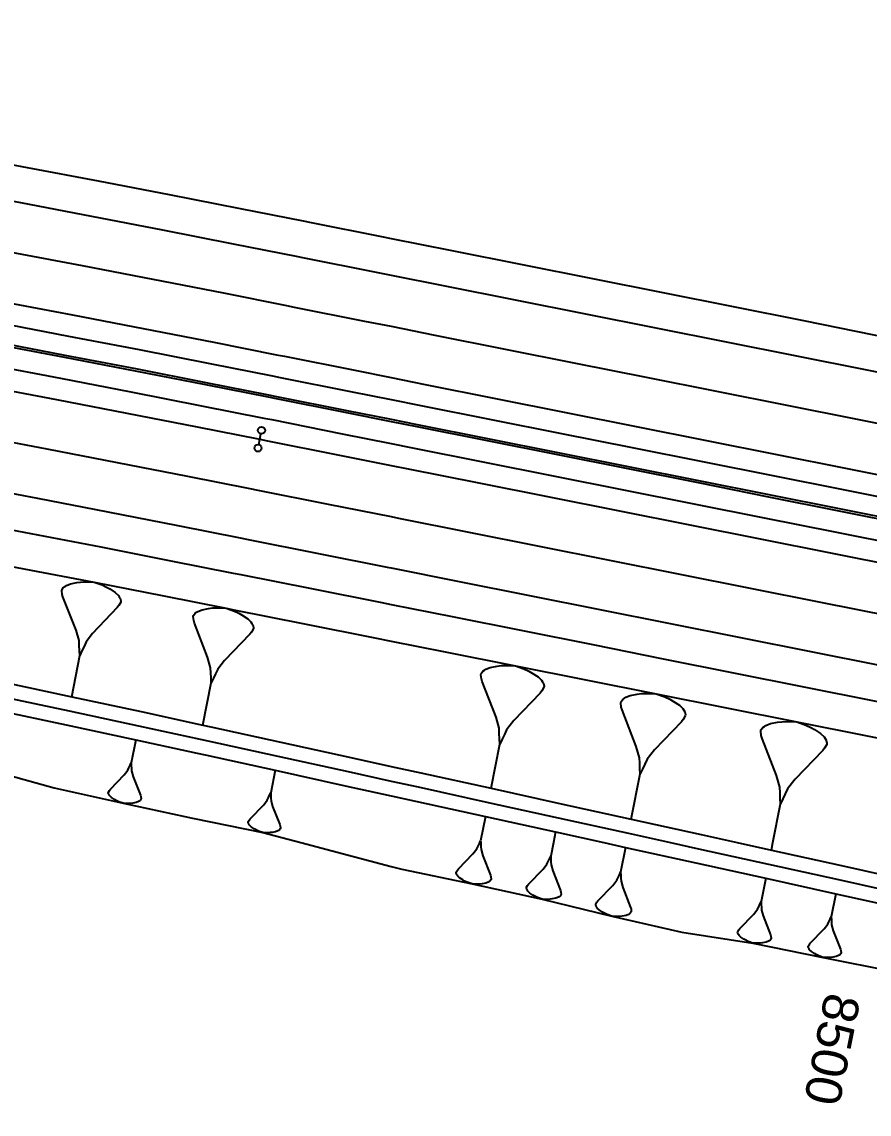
# Model space of a CAD drawing. Extents: x 388537 to 389570, y 804803 to 804975.
# Drawn here: x 389074.3 to 389133.3, y 804881.1 to 804957.2 of the extents above; entities that cross this region are included whole.
import ezdxf
from ezdxf.enums import TextEntityAlignment as Align

# ---------------------------------------------------------------- set-up
doc = ezdxf.new("R2010")
doc.units = 0
doc.layers.get('0').update_dxf_attribs({"linetype": 'CONTINUOUS'})
doc.styles.add('ARIAL', font='ARIAL.FON')

msp = doc.modelspace()

# ---------------------------------------------------------------- linework, layer by layer
at = {"color": 1}
msp.add_line((389090.7736, 804927.7177), (389090.922, 804928.4629), dxfattribs=at)
at = {"color": 7}
for p, q in [((389077.3742, 804917.9086), (389077.6527, 804918.0251)), ((389077.6527, 804918.0251), (389078.0956, 804918.1096)), ((389078.0956, 804918.1096), (389078.3581, 804918.1439)), ((389078.3581, 804918.1439), (389078.7028, 804918.1623)), ((389078.7028, 804918.1623), (389079.2941, 804918.1327)), ((389079.2941, 804918.1327), (389079.8535, 804917.9388)), ((389079.8535, 804917.9388), (389080.1663, 804917.7927)), ((389077.0478, 804917.5455), (389077.0637, 804917.6277)), ((389077.0821, 804917.283), (389077.0478, 804917.5455)), ((389077.0637, 804917.6277), (389077.1779, 804917.7761)), ((389077.1324, 804917.1026), (389077.0821, 804917.283)), ((389077.1779, 804917.7761), (389077.276, 804917.8423)), ((389077.276, 804917.8423), (389077.3742, 804917.9086)), ((389080.1663, 804917.7927), (389080.3969, 804917.6627)), ((389080.3969, 804917.6627), (389080.7759, 804917.4185)), ((389080.7759, 804917.4185), (389080.9906, 804917.2062)), ((389080.9906, 804917.2062), (389081.0568, 804917.108)), ((389078.0483, 804914.7924), (389077.1324, 804917.1026)), ((389081.0273, 804916.5167), (389080.9131, 804916.3683)), ((389081.1573, 804916.7473), (389081.0273, 804916.5167)), ((389081.0568, 804917.108), (389081.123, 804917.0099)), ((389081.123, 804917.0099), (389081.1733, 804916.8295)), ((389081.1733, 804916.8295), (389081.1573, 804916.7473)), ((389080.9131, 804916.3683), (389079.199, 804914.5689)), ((389086.2063, 804915.7322), (389086.223, 804915.8161)), ((389086.2401, 804915.4638), (389086.2063, 804915.7322)), ((389086.223, 804915.8161), (389086.3403, 804915.9672)), ((389086.3403, 804915.9672), (389086.4409, 804916.0344)), ((389086.4409, 804916.0344), (389086.5416, 804916.1016)), ((389086.5416, 804916.1016), (389086.8267, 804916.2193)), ((389086.8267, 804916.2193), (389087.2796, 804916.3035)), ((389087.2796, 804916.3035), (389087.548, 804916.3373)), ((389087.548, 804916.3373), (389087.9003, 804916.3544)), ((389087.9003, 804916.3544), (389088.5043, 804916.3213)), ((389088.5043, 804916.3213), (389089.0749, 804916.1205)), ((389089.0749, 804916.1205), (389089.3938, 804915.9698)), ((389089.3938, 804915.9698), (389089.6288, 804915.8357)), ((389089.6288, 804915.8357), (389090.0149, 804915.5844)), ((389086.2906, 804915.2793), (389086.2401, 804915.4638)), ((389087.2153, 804912.9145), (389086.2906, 804915.2793)), ((389090.0149, 804915.5844), (389090.2332, 804915.3665)), ((389090.2332, 804915.3665), (389090.3004, 804915.2659)), ((389090.4013, 804914.8969), (389090.2673, 804914.6619)), ((389090.3004, 804915.2659), (389090.3676, 804915.1653)), ((389090.3676, 804915.1653), (389090.4181, 804914.9808)), ((389090.4181, 804914.9808), (389090.4013, 804914.8969)), ((389078.2494, 804914.071), (389078.0483, 804914.7924)), ((389079.199, 804914.5689), (389078.7425, 804913.9753)), ((389090.15, 804914.5108), (389088.3899, 804912.6806)), ((389090.2673, 804914.6619), (389090.15, 804914.5108)), ((389078.2677, 804913.7263), (389078.2494, 804914.071)), ((389078.2861, 804913.3816), (389078.2677, 804913.7263)), ((389078.3044, 804913.0369), (389078.2861, 804913.3816)), ((389078.5965, 804913.6625), (389078.4504, 804913.3497)), ((389078.7425, 804913.9753), (389078.5965, 804913.6625)), ((389077.7457, 804910.1602), (389078.3044, 804913.0369)), ((389078.4504, 804913.3497), (389078.3044, 804913.0369)), ((389087.4173, 804912.1764), (389087.2153, 804912.9145)), ((389088.3899, 804912.6806), (389087.9207, 804912.0762)), ((389087.4344, 804911.8241), (389087.4173, 804912.1764)), ((389087.9207, 804912.0762), (389087.77, 804911.7573)), ((389106.2745, 804911.7773), (389106.3974, 804911.9357)), ((389106.3974, 804911.9357), (389106.5028, 804912.0061)), ((389106.5028, 804912.0061), (389106.6083, 804912.0765)), ((389106.6083, 804912.0765), (389106.9071, 804912.1998)), ((389106.9071, 804912.1998), (389107.3817, 804912.2881)), ((389107.3817, 804912.2881), (389107.663, 804912.3235)), ((389107.663, 804912.3235), (389108.0322, 804912.3414)), ((389108.0322, 804912.3414), (389108.6652, 804912.3068)), ((389108.6652, 804912.3068), (389109.2632, 804912.0963)), ((389109.2632, 804912.0963), (389109.5974, 804911.9384)), ((389109.5974, 804911.9384), (389109.8437, 804911.7979)), ((389086.8838, 804908.183), (389087.4685, 804911.1195)), ((389087.4514, 804911.4718), (389087.4344, 804911.8241)), ((389087.4685, 804911.1195), (389087.4514, 804911.4718)), ((389087.6192, 804911.4384), (389087.4685, 804911.1195)), ((389087.77, 804911.7573), (389087.6192, 804911.4384)), ((389106.257, 804911.6894), (389106.2745, 804911.7773)), ((389106.2924, 804911.4081), (389106.257, 804911.6894)), ((389106.3453, 804911.2148), (389106.2924, 804911.4081)), ((389107.3144, 804908.7365), (389106.3453, 804911.2148)), ((389109.8437, 804911.7979), (389110.2483, 804911.5345)), ((389110.2483, 804911.5345), (389110.477, 804911.3061)), ((389110.477, 804911.3061), (389110.5475, 804911.2007)), ((389110.5475, 804911.2007), (389110.6179, 804911.0953)), ((389110.6179, 804911.0953), (389110.6708, 804910.9019)), ((389110.3899, 804910.4094), (389108.5453, 804908.4913)), ((389110.5128, 804910.5677), (389110.3899, 804910.4094)), ((389110.6533, 804910.814), (389110.5128, 804910.5677)), ((389110.6708, 804910.9019), (389110.6533, 804910.814)), ((389116.674, 804910.2445), (389117.1596, 804910.3348)), ((389117.1596, 804910.3348), (389117.4474, 804910.371)), ((389117.4474, 804910.371), (389117.8251, 804910.3893)), ((389117.8251, 804910.3893), (389118.4727, 804910.3539)), ((389118.4727, 804910.3539), (389119.0844, 804910.1386)), ((389116.0089, 804909.7223), (389116.0268, 804909.8122)), ((389116.0451, 804909.4345), (389116.0089, 804909.7223)), ((389116.0268, 804909.8122), (389116.1526, 804909.9742)), ((389116.1526, 804909.9742), (389116.2604, 804910.0463)), ((389116.2604, 804910.0463), (389116.3683, 804910.1183)), ((389116.3683, 804910.1183), (389116.674, 804910.2445)), ((389119.0844, 804910.1386), (389119.4263, 804909.977)), ((389119.4263, 804909.977), (389119.6783, 804909.8333)), ((389119.6783, 804909.8333), (389120.0922, 804909.5638)), ((389120.0922, 804909.5638), (389120.3263, 804909.3302)), ((389116.0992, 804909.2367), (389116.0451, 804909.4345)), ((389117.0907, 804906.7013), (389116.0992, 804909.2367)), ((389120.3263, 804909.3302), (389120.3983, 804909.2223)), ((389120.5066, 804908.8267), (389120.3629, 804908.5747)), ((389120.3983, 804909.2223), (389120.4703, 804909.1144)), ((389120.4703, 804909.1144), (389120.5245, 804908.9166)), ((389120.5245, 804908.9166), (389120.5066, 804908.8267)), ((389107.526, 804907.963), (389107.3144, 804908.7365)), ((389108.5453, 804908.4913), (389108.0536, 804907.858)), ((389120.2371, 804908.4127), (389118.35, 804906.4505)), ((389120.3629, 804908.5747), (389120.2371, 804908.4127)), ((389125.9066, 804908.0126), (389126.0169, 804908.0863)), ((389126.0169, 804908.0863), (389126.1273, 804908.16)), ((389126.1273, 804908.16), (389126.44, 804908.289)), ((389126.44, 804908.289), (389126.9368, 804908.3815)), ((389126.9368, 804908.3815), (389127.2312, 804908.4185)), ((389127.2312, 804908.4185), (389127.6176, 804908.4373)), ((389127.6176, 804908.4373), (389128.2801, 804908.401)), ((389128.2801, 804908.401), (389128.906, 804908.1807)), ((389128.906, 804908.1807), (389129.2558, 804908.0154)), ((389107.5439, 804907.5938), (389107.526, 804907.963)), ((389107.5618, 804907.2246), (389107.5439, 804907.5938)), ((389107.8956, 804907.5238), (389107.7377, 804907.1896)), ((389108.0536, 804907.858), (389107.8956, 804907.5238)), ((389125.7596, 804907.7548), (389125.7779, 804907.8468)), ((389125.7967, 804907.4604), (389125.7596, 804907.7548)), ((389125.7779, 804907.8468), (389125.9066, 804908.0126)), ((389125.852, 804907.258), (389125.7967, 804907.4604)), ((389129.2558, 804908.0154), (389129.5135, 804907.8684)), ((389129.5135, 804907.8684), (389129.937, 804907.5927)), ((389129.937, 804907.5927), (389130.1764, 804907.3537)), ((389130.1764, 804907.3537), (389130.2501, 804907.2433)), ((389082.1992, 804907.1568), (389081.8851, 804905.5606)), ((389106.9669, 804903.778), (389107.5797, 804906.8554)), ((389107.5797, 804906.8554), (389107.5618, 804907.2246)), ((389107.7377, 804907.1896), (389107.5797, 804906.8554)), ((389117.3072, 804905.91), (389117.0907, 804906.7013)), ((389126.8663, 804904.6642), (389125.852, 804907.258)), ((389130.2139, 804906.5808), (389130.0852, 804906.4151)), ((389130.3609, 804906.8386), (389130.2139, 804906.5808)), ((389130.2501, 804907.2433), (389130.3238, 804907.133)), ((389130.3238, 804907.133), (389130.3792, 804906.9306)), ((389130.3792, 804906.9306), (389130.3609, 804906.8386)), ((389117.3255, 804905.5323), (389117.3072, 804905.91)), ((389117.8469, 804905.8025), (389117.6853, 804905.4606)), ((389118.35, 804906.4505), (389117.8469, 804905.8025)), ((389130.0852, 804906.4151), (389128.1547, 804904.4077)), ((389081.3863, 804904.7113), (389081.6405, 804905.0402)), ((389081.6405, 804905.0402), (389081.722, 804905.2137)), ((389081.722, 804905.2137), (389081.8036, 804905.3871)), ((389081.8036, 804905.3871), (389081.8851, 804905.5606)), ((389081.8851, 804905.5606), (389081.8948, 804905.3692)), ((389081.8948, 804905.3692), (389081.9045, 804905.1778)), ((389081.9045, 804905.1778), (389081.9142, 804904.9864)), ((389091.9222, 804905.0326), (389091.6108, 804903.4683)), ((389117.3438, 804905.1545), (389117.3255, 804905.5323)), ((389117.3621, 804904.7768), (389117.3438, 804905.1545)), ((389117.5237, 804905.1187), (389117.3621, 804904.7768)), ((389117.6853, 804905.4606), (389117.5237, 804905.1187)), ((389080.4322, 804903.7147), (389081.3863, 804904.7113)), ((389081.9142, 804904.9864), (389082.0248, 804904.5856)), ((389082.0248, 804904.5856), (389082.5301, 804903.3019)), ((389116.7352, 804901.6284), (389117.3621, 804904.7768)), ((389127.0878, 804903.8547), (389126.8663, 804904.6642)), ((389128.1547, 804904.4077), (389127.64, 804903.7448)), ((389080.2871, 804903.4591), (389080.2961, 804903.5047)), ((389080.2961, 804903.5047), (389080.3687, 804903.6325)), ((389080.3687, 804903.6325), (389080.4322, 804903.7147)), ((389091.5305, 804903.2984), (389091.6108, 804903.4683)), ((389091.6108, 804903.4683), (389091.6199, 804903.2806)), ((389127.1066, 804903.4683), (389127.0878, 804903.8547)), ((389127.1253, 804903.0819), (389127.1066, 804903.4683)), ((389127.64, 804903.7448), (389127.4747, 804903.395)), ((389080.3148, 804903.3589), (389080.2871, 804903.4591)), ((389080.3514, 804903.3043), (389080.3148, 804903.3589)), ((389080.3881, 804903.2497), (389080.3514, 804903.3043)), ((389080.5069, 804903.1316), (389080.3881, 804903.2497)), ((389080.717, 804902.9955), (389080.5069, 804903.1316)), ((389080.8448, 804902.9229), (389080.717, 804902.9955)), ((389081.0183, 804902.8414), (389080.8448, 804902.9229)), ((389081.3286, 804902.733), (389081.0183, 804902.8414)), ((389081.6568, 804902.7158), (389081.3286, 804902.733)), ((389081.8482, 804902.7255), (389081.6568, 804902.7158)), ((389081.994, 804902.7442), (389081.8482, 804902.7255)), ((389082.24, 804902.7905), (389081.994, 804902.7442)), ((389082.3947, 804902.8548), (389082.24, 804902.7905)), ((389082.4493, 804902.8914), (389082.3947, 804902.8548)), ((389082.5039, 804902.928), (389082.4493, 804902.8914)), ((389082.5674, 804903.0103), (389082.5039, 804902.928)), ((389082.5301, 804903.3019), (389082.5577, 804903.2017)), ((389082.5577, 804903.2017), (389082.5764, 804903.0559)), ((389082.5764, 804903.0559), (389082.5674, 804903.0103)), ((389091.1199, 804902.6367), (389091.3699, 804902.9587)), ((389091.3699, 804902.9587), (389091.4502, 804903.1285)), ((389091.4502, 804903.1285), (389091.5305, 804903.2984)), ((389091.6199, 804903.2806), (389091.629, 804903.0929)), ((389091.629, 804903.0929), (389091.638, 804902.9053)), ((389091.638, 804902.9053), (389091.7456, 804902.5121)), ((389127.144, 804902.6954), (389127.1253, 804903.0819)), ((389127.3093, 804903.0452), (389127.144, 804902.6954)), ((389127.4747, 804903.395), (389127.3093, 804903.0452)), ((389090.1823, 804901.6618), (389091.1199, 804902.6367)), ((389091.7456, 804902.5121), (389092.2382, 804901.2524)), ((389126.6073, 804900), (389127.144, 804902.6954)), ((389090.0395, 804901.4114), (389090.0484, 804901.4561)), ((389090.0664, 804901.3131), (389090.0395, 804901.4114)), ((389090.0484, 804901.4561), (389090.1198, 804901.5813)), ((389090.1022, 804901.2595), (389090.0664, 804901.3131)), ((389090.138, 804901.2059), (389090.1022, 804901.2595)), ((389090.1198, 804901.5813), (389090.1823, 804901.6618)), ((389090.2543, 804901.0898), (389090.138, 804901.2059)), ((389092.2382, 804901.2524), (389092.2651, 804901.1541)), ((389106.5763, 804901.8165), (389106.2386, 804900.1202)), ((389090.46, 804900.9559), (389090.2543, 804901.0898)), ((389090.5851, 804900.8846), (389090.46, 804900.9559)), ((389090.755, 804900.8043), (389090.5851, 804900.8846)), ((389091.059, 804900.6973), (389090.755, 804900.8043)), ((389091.3807, 804900.6797), (389091.059, 804900.6973)), ((389091.5684, 804900.6888), (389091.3807, 804900.6797)), ((389091.7114, 804900.7068), (389091.5684, 804900.6888)), ((389091.9527, 804900.7516), (389091.7114, 804900.7068)), ((389092.1045, 804900.8143), (389091.9527, 804900.7516)), ((389092.1581, 804900.8501), (389092.1045, 804900.8143)), ((389092.2117, 804900.8859), (389092.1581, 804900.8501)), ((389092.2742, 804900.9664), (389092.2117, 804900.8859)), ((389092.2651, 804901.1541), (389092.2831, 804901.0111)), ((389092.2831, 804901.0111), (389092.2742, 804900.9664)), ((389111.4606, 804900.7423), (389111.3128, 804900)), ((389105.9773, 804899.5675), (389106.0644, 804899.7517)), ((389106.0644, 804899.7517), (389106.1515, 804899.9359)), ((389106.1515, 804899.9359), (389106.1818, 804900)), ((389106.1818, 804900), (389106.2386, 804900.1202)), ((389106.2386, 804900.1202), (389106.2444, 804900)), ((389106.2444, 804900), (389106.2484, 804899.9166)), ((389106.2484, 804899.9166), (389106.2583, 804899.7131)), ((389106.2583, 804899.7131), (389106.2681, 804899.5096)), ((389111.3128, 804900), (389111.1243, 804899.0536)), ((389116.3446, 804899.6669), (389115.9999, 804897.9356)), ((389126.5026, 804899.4746), (389126.6073, 804900)), ((389104.6896, 804898.1612), (389105.7063, 804899.2184)), ((389105.7063, 804899.2184), (389105.9773, 804899.5675)), ((389106.2681, 804899.5096), (389106.3848, 804899.0833)), ((389106.3848, 804899.0833), (389106.919, 804897.7172)), ((389111.0377, 804898.8702), (389111.1243, 804899.0536)), ((389111.1243, 804899.0536), (389111.1342, 804898.851)), ((389104.6218, 804898.0739), (389104.6896, 804898.1612)), ((389109.5823, 804897.1034), (389110.5945, 804898.1559)), ((389110.5945, 804898.1559), (389110.8643, 804898.5034)), ((389110.8643, 804898.5034), (389110.951, 804898.6868)), ((389110.951, 804898.6868), (389111.0377, 804898.8702)), ((389111.1342, 804898.851), (389111.144, 804898.6484)), ((389111.144, 804898.6484), (389111.1538, 804898.4458)), ((389111.1538, 804898.4458), (389111.2699, 804898.0214)), ((389104.5347, 804897.8897), (389104.5444, 804897.9381)), ((389104.5639, 804897.7831), (389104.5347, 804897.8897)), ((389104.5444, 804897.9381), (389104.6218, 804898.0739)), ((389104.6027, 804897.725), (389104.5639, 804897.7831)), ((389104.6415, 804897.6668), (389104.6027, 804897.725)), ((389104.7676, 804897.541), (389104.6415, 804897.6668)), ((389104.9906, 804897.3958), (389104.7676, 804897.541)), ((389105.1264, 804897.3184), (389104.9906, 804897.3958)), ((389106.958, 804897.4071), (389106.8902, 804897.3198)), ((389106.919, 804897.7172), (389106.9482, 804897.6106)), ((389106.9482, 804897.6106), (389106.9677, 804897.4556)), ((389106.9677, 804897.4556), (389106.958, 804897.4071)), ((389111.2699, 804898.0214), (389111.8017, 804896.6615)), ((389115.7333, 804897.3716), (389115.8222, 804897.5596)), ((389115.8222, 804897.5596), (389115.911, 804897.7476)), ((389115.911, 804897.7476), (389115.9999, 804897.9356)), ((389115.9999, 804897.9356), (389116.01, 804897.7279)), ((389116.01, 804897.7279), (389116.02, 804897.5202)), ((389116.02, 804897.5202), (389116.0301, 804897.3125)), ((389126.1121, 804897.5131), (389125.7879, 804895.885)), ((389105.3106, 804897.2313), (389105.1264, 804897.3184)), ((389105.6402, 804897.1153), (389105.3106, 804897.2313)), ((389105.9891, 804897.0962), (389105.6402, 804897.1153)), ((389106.1926, 804897.106), (389105.9891, 804897.0962)), ((389106.3477, 804897.1256), (389106.1926, 804897.106)), ((389106.6093, 804897.1742), (389106.3477, 804897.1256)), ((389106.774, 804897.2422), (389106.6093, 804897.1742)), ((389106.8321, 804897.281), (389106.774, 804897.2422)), ((389106.8902, 804897.3198), (389106.8321, 804897.281)), ((389109.4282, 804896.8331), (389109.4378, 804896.8814)), ((389109.4572, 804896.727), (389109.4282, 804896.8331)), ((389109.4378, 804896.8814), (389109.5148, 804897.0165)), ((389109.4958, 804896.6692), (389109.4572, 804896.727)), ((389109.5345, 804896.6113), (389109.4958, 804896.6692)), ((389109.5148, 804897.0165), (389109.5823, 804897.1034)), ((389111.8017, 804896.6615), (389111.8307, 804896.5554)), ((389114.4189, 804895.9362), (389115.4566, 804897.0153)), ((389115.4566, 804897.0153), (389115.7333, 804897.3716)), ((389116.0301, 804897.3125), (389116.1492, 804896.8774)), ((389116.1492, 804896.8774), (389116.6944, 804895.4831)), ((389109.66, 804896.486), (389109.5345, 804896.6113)), ((389109.882, 804896.3415), (389109.66, 804896.486)), ((389110.0172, 804896.2644), (389109.882, 804896.3415)), ((389110.2006, 804896.1777), (389110.0172, 804896.2644)), ((389110.5287, 804896.0622), (389110.2006, 804896.1777)), ((389110.876, 804896.0432), (389110.5287, 804896.0622)), ((389111.0786, 804896.053), (389110.876, 804896.0432)), ((389111.233, 804896.0725), (389111.0786, 804896.053)), ((389111.4934, 804896.1209), (389111.233, 804896.0725)), ((389111.6574, 804896.1886), (389111.4934, 804896.1209)), ((389111.7152, 804896.2272), (389111.6574, 804896.1886)), ((389111.7731, 804896.2659), (389111.7152, 804896.2272)), ((389111.8406, 804896.3528), (389111.7731, 804896.2659)), ((389111.8307, 804896.5554), (389111.8502, 804896.401)), ((389111.8502, 804896.401), (389111.8406, 804896.3528)), ((389114.3497, 804895.8471), (389114.4189, 804895.9362)), ((389125.7043, 804895.7082), (389125.7879, 804895.885)), ((389125.7879, 804895.885), (389125.7973, 804895.6896)), ((389130.9955, 804896.4345), (389130.6772, 804894.8361)), ((389114.2609, 804895.6591), (389114.2707, 804895.7086)), ((389114.2906, 804895.5503), (389114.2609, 804895.6591)), ((389114.2707, 804895.7086), (389114.3497, 804895.8471)), ((389114.3303, 804895.491), (389114.2906, 804895.5503)), ((389114.3699, 804895.4317), (389114.3303, 804895.491)), ((389114.4986, 804895.3032), (389114.3699, 804895.4317)), ((389114.7262, 804895.155), (389114.4986, 804895.3032)), ((389114.8648, 804895.076), (389114.7262, 804895.155)), ((389116.7342, 804895.1666), (389116.665, 804895.0775)), ((389116.6944, 804895.4831), (389116.7241, 804895.3743)), ((389116.7241, 804895.3743), (389116.744, 804895.2161)), ((389116.744, 804895.2161), (389116.7342, 804895.1666)), ((389125.277, 804895.0195), (389125.5372, 804895.3545)), ((389125.5372, 804895.3545), (389125.6207, 804895.5313)), ((389125.6207, 804895.5313), (389125.7043, 804895.7082)), ((389125.7973, 804895.6896), (389125.8068, 804895.4943)), ((389125.8068, 804895.4943), (389125.8163, 804895.299)), ((389125.8163, 804895.299), (389125.9282, 804894.8898)), ((389115.0528, 804894.9871), (389114.8648, 804895.076)), ((389115.3892, 804894.8687), (389115.0528, 804894.9871)), ((389115.7453, 804894.8492), (389115.3892, 804894.8687)), ((389115.953, 804894.8593), (389115.7453, 804894.8492)), ((389116.1113, 804894.8792), (389115.953, 804894.8593)), ((389116.3783, 804894.9289), (389116.1113, 804894.8792)), ((389116.5464, 804894.9983), (389116.3783, 804894.9289)), ((389116.6057, 804895.0379), (389116.5464, 804894.9983)), ((389116.665, 804895.0775), (389116.6057, 804895.0379)), ((389124.3011, 804894.0047), (389125.277, 804895.0195)), ((389125.9282, 804894.8898), (389126.4409, 804893.5786)), ((389130.4311, 804894.3154), (389130.5131, 804894.489)), ((389130.5131, 804894.489), (389130.5951, 804894.6625)), ((389130.5951, 804894.6625), (389130.6772, 804894.8361)), ((389130.6772, 804894.8361), (389130.6865, 804894.6443)), ((389130.6865, 804894.6443), (389130.6958, 804894.4526)), ((389130.6958, 804894.4526), (389130.7051, 804894.2608)), ((389124.1525, 804893.7441), (389124.1618, 804893.7907)), ((389124.1805, 804893.6418), (389124.1525, 804893.7441)), ((389124.1618, 804893.7907), (389124.2361, 804893.9209)), ((389124.2178, 804893.5861), (389124.1805, 804893.6418)), ((389124.255, 804893.5303), (389124.2178, 804893.5861)), ((389124.2361, 804893.9209), (389124.3011, 804894.0047)), ((389126.4409, 804893.5786), (389126.4689, 804893.4763)), ((389129.2176, 804892.9902), (389130.1756, 804893.9864)), ((389130.1756, 804893.9864), (389130.4311, 804894.3154)), ((389130.7051, 804894.2608), (389130.815, 804893.8591)), ((389130.815, 804893.8591), (389131.3183, 804892.5719)), ((389124.3761, 804893.4095), (389124.255, 804893.5303)), ((389124.5901, 804893.2701), (389124.3761, 804893.4095)), ((389124.7204, 804893.1958), (389124.5901, 804893.2701)), ((389124.8972, 804893.1122), (389124.7204, 804893.1958)), ((389125.2136, 804893.0009), (389124.8972, 804893.1122)), ((389125.5485, 804892.9826), (389125.2136, 804893.0009)), ((389125.7438, 804892.992), (389125.5485, 804892.9826)), ((389125.8926, 804893.0108), (389125.7438, 804892.992)), ((389126.1437, 804893.0575), (389125.8926, 804893.0108)), ((389126.3018, 804893.1227), (389126.1437, 804893.0575)), ((389126.3576, 804893.16), (389126.3018, 804893.1227)), ((389126.4134, 804893.1972), (389126.3576, 804893.16)), ((389126.4784, 804893.281), (389126.4134, 804893.1972)), ((389126.4689, 804893.4763), (389126.4877, 804893.3275)), ((389126.4877, 804893.3275), (389126.4784, 804893.281)), ((389129.0808, 804892.78), (389129.1537, 804892.908)), ((389129.1537, 804892.908), (389129.2176, 804892.9902)), ((389129.0717, 804892.7344), (389129.0808, 804892.78)), ((389129.0992, 804892.6339), (389129.0717, 804892.7344)), ((389129.1358, 804892.5792), (389129.0992, 804892.6339)), ((389129.1723, 804892.5244), (389129.1358, 804892.5792)), ((389129.2912, 804892.4058), (389129.1723, 804892.5244)), ((389129.5013, 804892.269), (389129.2912, 804892.4058)), ((389129.6292, 804892.1961), (389129.5013, 804892.269)), ((389129.8028, 804892.114), (389129.6292, 804892.1961)), ((389130.1134, 804892.0047), (389129.8028, 804892.114)), ((389131.0265, 804892.0602), (389130.78, 804892.0144)), ((389131.1817, 804892.1243), (389131.0265, 804892.0602)), ((389131.2365, 804892.1609), (389131.1817, 804892.1243)), ((389131.2913, 804892.1975), (389131.2365, 804892.1609)), ((389131.3551, 804892.2797), (389131.2913, 804892.1975)), ((389131.3183, 804892.5719), (389131.3458, 804892.4715)), ((389131.3458, 804892.4715), (389131.3642, 804892.3254)), ((389131.3642, 804892.3254), (389131.3551, 804892.2797)), ((389130.4421, 804891.9867), (389130.1134, 804892.0047)), ((389130.6339, 804891.996), (389130.4421, 804891.9867)), ((389130.78, 804892.0144), (389130.6339, 804891.996))]:
    msp.add_line(p, q, dxfattribs=at)
at = {"color": 7, "linetype": 'CONTINUOUS'}
for points in [[(389000, 804957.1591), (389004.7316, 804956.4411), (389009.7053, 804955.6737), (389014.677, 804954.8939), (389019.6468, 804954.1017), (389024.6145, 804953.297), (389029.5802, 804952.48), (389034.5439, 804951.6505), (389039.5055, 804950.8086), (389044.4649, 804949.9543), (389045.8992, 804949.7048), (389049.4222, 804949.0876), (389054.3774, 804948.2085), (389059.3303, 804947.317), (389064.281, 804946.4132), (389069.2293, 804945.497), (389074.1754, 804944.5684), (389079.1192, 804943.6274), (389084.0606, 804942.6741), (389088.9995, 804941.7085), (389093.3866, 804940.84), (389093.9326, 804940.7313), (389098.8363, 804939.7548), (389100, 804939.5231)], [(389000, 804944.0103), (389002.7654, 804943.5907), (389007.7069, 804942.8283), (389012.6465, 804942.0535), (389017.5842, 804941.2664), (389022.5199, 804940.4669), (389027.4535, 804939.6551), (389032.3851, 804938.831), (389037.3147, 804937.9945), (389042.2421, 804937.1457), (389043.6671, 804936.8979), (389047.1674, 804936.2846), (389052.0905, 804935.4112), (389057.0114, 804934.5255), (389061.9301, 804933.6275), (389066.8466, 804932.7172), (389071.7607, 804931.7946), (389076.6725, 804930.8597), (389081.582, 804929.9126), (389086.4891, 804928.9532), (389090.8478, 804928.0903), (389091.3938, 804927.9816), (389096.2975, 804927.0051), (389100, 804926.2679)], [(389073.5253, 804941.1293), (389078.4605, 804940.19), (389083.3933, 804939.2383), (389088.3237, 804938.2744), (389092.7031, 804937.4074), (389093.249, 804937.2986), (389098.1528, 804936.3222), (389100, 804935.9544)], [(389100, 804939.5231), (389103.74, 804938.7784), (389108.6437, 804937.8019), (389113.5475, 804936.8254), (389118.4512, 804935.849), (389123.3549, 804934.8725), (389128.2587, 804933.8961), (389133.1624, 804932.9196), (389138.0661, 804931.9432), (389142.9698, 804930.9667), (389147.8736, 804929.9903), (389152.7773, 804929.0138), (389157.681, 804928.0374), (389162.5847, 804927.0609), (389167.4885, 804926.0845), (389172.3922, 804925.108), (389177.2959, 804924.1316), (389182.1997, 804923.1551), (389184.95, 804922.6075), (389187.1034, 804922.1787), (389192.0071, 804921.2022), (389196.9108, 804920.2258), (389200, 804919.6106)], [(389072.8752, 804937.6902), (389077.8018, 804936.7525), (389082.726, 804935.8025), (389087.6478, 804934.8402), (389092.0195, 804933.9748), (389092.5655, 804933.866), (389097.4693, 804932.8896), (389100, 804932.3857)], [(389100, 804935.9544), (389103.0565, 804935.3457), (389107.9602, 804934.3693), (389112.864, 804933.3928), (389117.7677, 804932.4164), (389122.6714, 804931.4399), (389127.5751, 804930.4635), (389132.4789, 804929.487), (389137.3826, 804928.5106), (389142.2863, 804927.5341), (389147.19, 804926.5577), (389152.0938, 804925.5812), (389156.9975, 804924.6048), (389161.9012, 804923.6283), (389166.805, 804922.6519), (389171.7087, 804921.6754), (389176.6124, 804920.699), (389181.5161, 804919.7225), (389184.2664, 804919.1749), (389186.4199, 804918.7461), (389191.3236, 804917.7696), (389196.2273, 804916.7932), (389200, 804916.0419)], [(389100, 804932.3857), (389102.373, 804931.9131), (389107.2767, 804930.9367), (389112.1804, 804929.9602), (389117.0842, 804928.9838), (389121.9879, 804928.0073), (389126.8916, 804927.0309), (389131.7953, 804926.0544), (389136.6991, 804925.078), (389141.6028, 804924.1015), (389146.5065, 804923.1251), (389151.4103, 804922.1486), (389156.314, 804921.1722), (389161.2177, 804920.1957), (389166.1214, 804919.2193), (389171.0252, 804918.2428), (389175.9289, 804917.2664), (389180.8326, 804916.2899), (389183.5829, 804915.7423), (389185.7363, 804915.3135), (389190.6401, 804914.337), (389195.5438, 804913.3606), (389200, 804912.4732)], [(389071.1106, 804928.3555), (389076.0138, 804927.4223), (389080.9147, 804926.4768), (389085.8132, 804925.5191), (389090.1643, 804924.6577), (389090.7103, 804924.549), (389095.614, 804923.5725), (389100, 804922.6991)], [(389100, 804926.2679), (389101.2012, 804926.0287), (389106.105, 804925.0522), (389111.0087, 804924.0758), (389115.9124, 804923.0993), (389120.8162, 804922.1229), (389125.7199, 804921.1464), (389130.6236, 804920.17), (389135.5273, 804919.1935), (389140.4311, 804918.217), (389145.3348, 804917.2406), (389150.2385, 804916.2641), (389155.1422, 804915.2877), (389160.046, 804914.3112), (389164.9497, 804913.3348), (389169.8534, 804912.3583), (389174.7572, 804911.3819), (389179.6609, 804910.4054), (389182.4112, 804909.8578), (389184.5646, 804909.429), (389189.4683, 804908.4525), (389194.3721, 804907.4761), (389199.2758, 804906.4996), (389200, 804906.3554)], [(389070.4605, 804924.9164), (389075.3551, 804923.9848), (389080.2474, 804923.041), (389085.1373, 804922.0849), (389089.4808, 804921.2251), (389090.0268, 804921.1163), (389094.9305, 804920.1399), (389099.8342, 804919.1634), (389100, 804919.1304)], [(389100, 804922.6991), (389100.5177, 804922.5961), (389105.4215, 804921.6196), (389110.3252, 804920.6431), (389115.2289, 804919.6667), (389120.1326, 804918.6902), (389125.0364, 804917.7138), (389129.9401, 804916.7373), (389134.8438, 804915.7609), (389139.7475, 804914.7844), (389144.6513, 804913.808), (389149.555, 804912.8315), (389154.4587, 804911.8551), (389159.3625, 804910.8786), (389164.2662, 804909.9022), (389169.1699, 804908.9257), (389174.0736, 804907.9493), (389178.9774, 804906.9728), (389181.7277, 804906.4252), (389183.8811, 804905.9964), (389188.7848, 804905.0199), (389193.6885, 804904.0435), (389198.5923, 804903.067), (389200, 804902.7867)], [(389100, 804919.1304), (389104.7379, 804918.187), (389109.6417, 804917.2105), (389114.5454, 804916.2341), (389119.4491, 804915.2576), (389124.3528, 804914.2812), (389129.2566, 804913.3047), (389134.1603, 804912.3283), (389139.064, 804911.3518), (389143.9678, 804910.3754), (389148.8715, 804909.3989), (389153.7752, 804908.4225), (389158.6789, 804907.446), (389163.5827, 804906.4696), (389168.4864, 804905.4931), (389173.3901, 804904.5167), (389178.2938, 804903.5402), (389181.0442, 804902.9926), (389183.1976, 804902.5638), (389188.1013, 804901.5873), (389193.005, 804900.6109), (389196.0728, 804900)], [(389072.9029, 804911.1881), (389077.7457, 804910.1602), (389082.5854, 804909.1191), (389086.8838, 804908.183), (389087.4277, 804908.0639), (389092.3128, 804906.9941), (389097.1977, 804905.9231), (389100, 804905.3081)], [(389072.7147, 804910.2059), (389077.555, 804909.1785), (389082.3923, 804908.138), (389086.6885, 804907.2022), (389087.2324, 804907.0832), (389092.1175, 804906.0133), (389097.0024, 804904.9424), (389100, 804904.2845)], [(389071.7424, 804905.1316), (389076.5114, 804903.8052), (389081.3284, 804902.7322), (389085.617, 804901.8213), (389086.1615, 804901.7052), (389091.0585, 804900.6952), (389093.6993, 804900)], [(389100, 804905.3081), (389102.0824, 804904.8511), (389106.9669, 804903.778), (389111.8512, 804902.7037), (389116.7352, 804901.6284), (389121.619, 804900.552), (389124.1211, 804900)], [(389100, 804904.2845), (389101.8871, 804903.8703), (389106.7716, 804902.7972), (389111.6559, 804901.723), (389116.5399, 804900.6477), (389119.4786, 804900)], [(389093.6993, 804900), (389095.9028, 804899.42), (389100, 804898.3436)], [(389119.4786, 804900), (389121.4237, 804899.5713), (389126.3074, 804898.4938), (389131.1908, 804897.4152), (389136.0739, 804896.3356), (389140.9569, 804895.2548), (389145.8396, 804894.173), (389150.7222, 804893.09), (389155.6045, 804892.006), (389160.4865, 804890.9209), (389165.3684, 804889.8347), (389170.2501, 804888.7474), (389175.1315, 804887.659), (389177.8692, 804887.0481), (389180.0128, 804886.5697), (389184.894, 804885.4801), (389189.7752, 804884.3906), (389194.6564, 804883.3011), (389199.5376, 804882.2115), (389200, 804882.1083)], [(389124.1211, 804900), (389126.5026, 804899.4746), (389131.386, 804898.396), (389136.2692, 804897.3163), (389141.1522, 804896.2356), (389146.0349, 804895.1537), (389150.9174, 804894.0708), (389155.7997, 804892.9868), (389160.6818, 804891.9017), (389165.5637, 804890.8155), (389170.4454, 804889.7282), (389175.3268, 804888.6398), (389178.0645, 804888.0289), (389180.2081, 804887.5504), (389185.0893, 804886.4609), (389189.9705, 804885.3714), (389194.8517, 804884.2818), (389199.7329, 804883.1923), (389200, 804883.1327)], [(389100, 804898.3436), (389100.7475, 804898.1472), (389105.6402, 804897.1151), (389110.5286, 804896.0621), (389115.3893, 804894.8694), (389120.2672, 804893.7632), (389125.2135, 804893.0004), (389130.1132, 804892.0041), (389135.014, 804891.0128), (389139.8819, 804889.8564), (389144.7626, 804888.7641), (389149.6656, 804887.7839), (389154.5769, 804886.8457), (389159.4846, 804885.8893), (389164.3932, 804884.9371)]]:
    msp.add_lwpolyline(points, dxfattribs=at)
at = {"color": 2, "linetype": 'CONTINUOUS'}
for points in [[(389000, 804948.5618), (389003.446, 804948.0389), (389008.3987, 804947.2748), (389013.3494, 804946.4983), (389018.2982, 804945.7094), (389023.2449, 804944.9081), (389028.1897, 804944.0945), (389033.1324, 804943.2685), (389038.073, 804942.4302), (389043.0115, 804941.5795), (389044.4398, 804941.3311), (389047.9479, 804940.7164), (389052.8821, 804939.8411), (389057.8141, 804938.9534), (389062.7439, 804938.0533), (389067.6714, 804937.141), (389072.5966, 804936.2163), (389077.5195, 804935.2793), (389082.44, 804934.33), (389087.3581, 804933.3685), (389091.7266, 804932.5036), (389092.2726, 804932.3949), (389097.1763, 804931.4185), (389100, 804930.8562)], [(389069.6876, 804947.9546), (389074.6398, 804947.0249), (389079.5897, 804946.0828), (389084.5372, 804945.1283), (389089.4823, 804944.1614), (389093.8748, 804943.2918), (389094.4208, 804943.1831), (389099.3245, 804942.2067), (389100, 804942.0722)], [(389100, 804942.0722), (389104.2282, 804941.2302), (389109.132, 804940.2538), (389114.0357, 804939.2773), (389118.9394, 804938.3009), (389123.8432, 804937.3244), (389128.7469, 804936.348), (389133.6506, 804935.3715), (389138.5543, 804934.3951), (389143.4581, 804933.4186), (389148.3618, 804932.4422), (389153.2655, 804931.4657), (389158.1692, 804930.4892), (389163.073, 804929.5128), (389167.9767, 804928.5363), (389172.8804, 804927.5599), (389177.7842, 804926.5834), (389182.6879, 804925.607), (389185.4382, 804925.0593), (389187.5916, 804924.6305), (389192.4953, 804923.6541), (389197.3991, 804922.6776), (389200, 804922.1597)], [(389072.0393, 804933.2685), (389076.9548, 804932.3329), (389081.868, 804931.3851), (389086.7788, 804930.4249), (389091.1407, 804929.5614), (389091.6867, 804929.4527), (389096.5904, 804928.4762), (389100, 804927.7973)], [(389100, 804930.8562), (389102.08, 804930.442), (389106.9838, 804929.4656), (389111.8875, 804928.4891), (389116.7912, 804927.5127), (389121.695, 804926.5362), (389126.5987, 804925.5598), (389131.5024, 804924.5833), (389136.4061, 804923.6069), (389141.3099, 804922.6304), (389146.2136, 804921.654), (389151.1173, 804920.6775), (389156.021, 804919.701), (389160.9248, 804918.7246), (389165.8285, 804917.7481), (389170.7322, 804916.7717), (389175.636, 804915.7952), (389180.5397, 804914.8188), (389183.29, 804914.2711), (389185.4434, 804913.8423), (389190.3471, 804912.8659), (389195.2509, 804911.8894), (389200, 804910.9438)], [(389100, 804927.7973), (389101.4942, 804927.4998), (389106.3979, 804926.5233), (389111.3016, 804925.5469), (389116.2054, 804924.5704), (389121.1091, 804923.594), (389126.0128, 804922.6175), (389130.9165, 804921.6411), (389135.8203, 804920.6646), (389140.724, 804919.6882), (389145.6277, 804918.7117), (389150.5315, 804917.7353), (389155.4352, 804916.7588), (389160.3389, 804915.7824), (389165.2426, 804914.8059), (389170.1464, 804913.8295), (389175.0501, 804912.853), (389179.9538, 804911.8766), (389182.7041, 804911.3289), (389184.8575, 804910.9001), (389189.7613, 804909.9237), (389194.665, 804908.9472), (389199.5687, 804907.9707), (389200, 804907.8849)], [(389069.9961, 804922.4599), (389074.8846, 804921.5295), (389079.7708, 804920.5869), (389084.6545, 804919.632), (389088.9925, 804918.7732), (389089.5385, 804918.6645), (389094.4423, 804917.688), (389099.346, 804916.7116), (389100, 804916.5813)], [(389100, 804916.5813), (389104.2497, 804915.7351), (389109.1534, 804914.7587), (389114.0572, 804913.7822), (389118.9609, 804912.8058), (389123.8646, 804911.8293), (389128.7683, 804910.8529), (389133.6721, 804909.8764), (389138.5758, 804908.9), (389143.4795, 804907.9235), (389148.3833, 804906.9471), (389153.287, 804905.9706), (389158.1907, 804904.9942), (389163.0944, 804904.0177), (389167.9982, 804903.0413), (389172.9019, 804902.0648), (389177.8056, 804901.0884), (389180.5559, 804900.5407), (389182.7093, 804900.1119), (389183.2713, 804900)]]:
    msp.add_lwpolyline(points, dxfattribs=at)
at = {"color": 1, "linetype": 'CONTINUOUS'}
for points in [[(389072.318, 804934.7424), (389077.2372, 804933.8061), (389082.154, 804932.8576), (389087.0684, 804931.8967), (389091.4337, 804931.0325), (389091.9797, 804930.9238), (389096.8834, 804929.9473), (389100, 804929.3268)], [(389072.3458, 804934.8898), (389077.2654, 804933.9535), (389082.1826, 804933.0048), (389087.0974, 804932.0439), (389091.463, 804931.1796), (389092.009, 804931.0709), (389096.9127, 804930.0945), (389100, 804929.4797)], [(389100, 804929.4797), (389101.8164, 804929.118), (389106.7201, 804928.1416), (389111.6239, 804927.1651), (389116.5276, 804926.1887), (389121.4313, 804925.2122), (389126.335, 804924.2358), (389131.2388, 804923.2593), (389136.1425, 804922.2828), (389141.0462, 804921.3064), (389145.95, 804920.3299), (389150.8537, 804919.3535), (389155.7574, 804918.377), (389160.6611, 804917.4006), (389165.5649, 804916.4241), (389170.4686, 804915.4477), (389175.3723, 804914.4712), (389180.276, 804913.4948), (389183.0264, 804912.9471), (389185.1798, 804912.5183), (389190.0835, 804911.5419), (389194.9872, 804910.5654), (389199.891, 804909.589), (389200, 804909.5673)], [(389100, 804929.3268), (389101.7871, 804928.9709), (389106.6908, 804927.9944), (389111.5946, 804927.018), (389116.4983, 804926.0415), (389121.402, 804925.0651), (389126.3057, 804924.0886), (389131.2095, 804923.1122), (389136.1132, 804922.1357), (389141.0169, 804921.1593), (389145.9207, 804920.1828), (389150.8244, 804919.2064), (389155.7281, 804918.2299), (389160.6318, 804917.2535), (389165.5356, 804916.277), (389170.4393, 804915.3006), (389175.343, 804914.3241), (389180.2468, 804913.3477), (389182.9971, 804912.8), (389185.1505, 804912.3712), (389190.0542, 804911.3948), (389194.9579, 804910.4183), (389199.8617, 804909.4419), (389200, 804909.4143)], [(389069.5318, 804920.0034), (389074.4141, 804919.0742), (389079.2941, 804918.1327), (389084.1718, 804917.179), (389088.5043, 804916.3213), (389089.0503, 804916.2126), (389093.954, 804915.2362), (389098.8578, 804914.2597), (389100, 804914.0323)], [(389100, 804914.0323), (389103.7615, 804913.2833), (389108.6652, 804912.3068), (389113.5689, 804911.3304), (389118.4727, 804910.3539), (389123.3764, 804909.3775), (389128.2801, 804908.401), (389133.1838, 804907.4246), (389138.0876, 804906.4481), (389142.9913, 804905.4717), (389147.895, 804904.4952), (389152.7988, 804903.5187), (389157.7025, 804902.5423), (389162.6062, 804901.5658), (389167.5099, 804900.5894), (389170.4699, 804900)], [(389072.5265, 804909.2238), (389077.3644, 804908.1969), (389082.1992, 804907.1568), (389086.4932, 804906.2215), (389087.0371, 804906.1024), (389091.9222, 804905.0326), (389096.8072, 804903.9616), (389100, 804903.2609)], [(389100, 804903.2609), (389101.6919, 804902.8896), (389106.5763, 804901.8165), (389111.4606, 804900.7423), (389114.8319, 804900)], [(389114.8319, 804900), (389116.3446, 804899.6669), (389121.2285, 804898.5906), (389126.1121, 804897.5131), (389130.9955, 804896.4345), (389135.8786, 804895.3548), (389140.7616, 804894.2741), (389145.6443, 804893.1922), (389150.5269, 804892.1093), (389155.4092, 804891.0253), (389160.2913, 804889.9402), (389165.1731, 804888.854), (389170.0548, 804887.7667), (389174.9362, 804886.6783), (389177.6739, 804886.0674), (389179.8175, 804885.5889), (389184.6987, 804884.4994), (389189.5799, 804883.4099), (389194.4611, 804882.3203), (389199.3423, 804881.2308), (389200, 804881.084)]]:
    msp.add_lwpolyline(points, dxfattribs=at)
at = {"color": 3, "linetype": 'CONTINUOUS'}
for points in [[(389071.7607, 804931.7946), (389076.6725, 804930.8597), (389081.582, 804929.9126), (389086.4891, 804928.9532), (389090.8478, 804928.0903), (389091.3938, 804927.9816), (389096.2975, 804927.0051), (389100, 804926.2679)], [(389100, 804926.2679), (389101.2012, 804926.0287), (389106.105, 804925.0522), (389111.0087, 804924.0758), (389115.9124, 804923.0993), (389120.8162, 804922.1229), (389125.7199, 804921.1464), (389130.6236, 804920.17), (389135.5273, 804919.1935), (389140.4311, 804918.217), (389145.3348, 804917.2406), (389150.2385, 804916.2641), (389155.1422, 804915.2877), (389160.046, 804914.3112), (389164.9497, 804913.3348), (389169.8534, 804912.3583), (389174.7572, 804911.3819), (389179.6609, 804910.4054), (389182.4112, 804909.8578), (389184.5646, 804909.429), (389189.4683, 804908.4525), (389194.3721, 804907.4761), (389199.2758, 804906.4996), (389200, 804906.3554)]]:
    msp.add_lwpolyline(points, dxfattribs=at)
at = {"color": 1}
for centre, radius in [((389090.9708, 804928.7078), 0.2497), ((389090.7252, 804927.4747), 0.2477)]:
    msp.add_circle(centre, radius, dxfattribs=at)

# ---------------------------------------------------------------- texts
at = {"color": 2, "style": 'ARIAL'}
msp.add_text('8500', height=2.5, rotation=258.738, dxfattribs=at).set_placement((389132.7335, 804889.1609), align=Align.TOP_LEFT)

doc.saveas('drawing.dxf')
